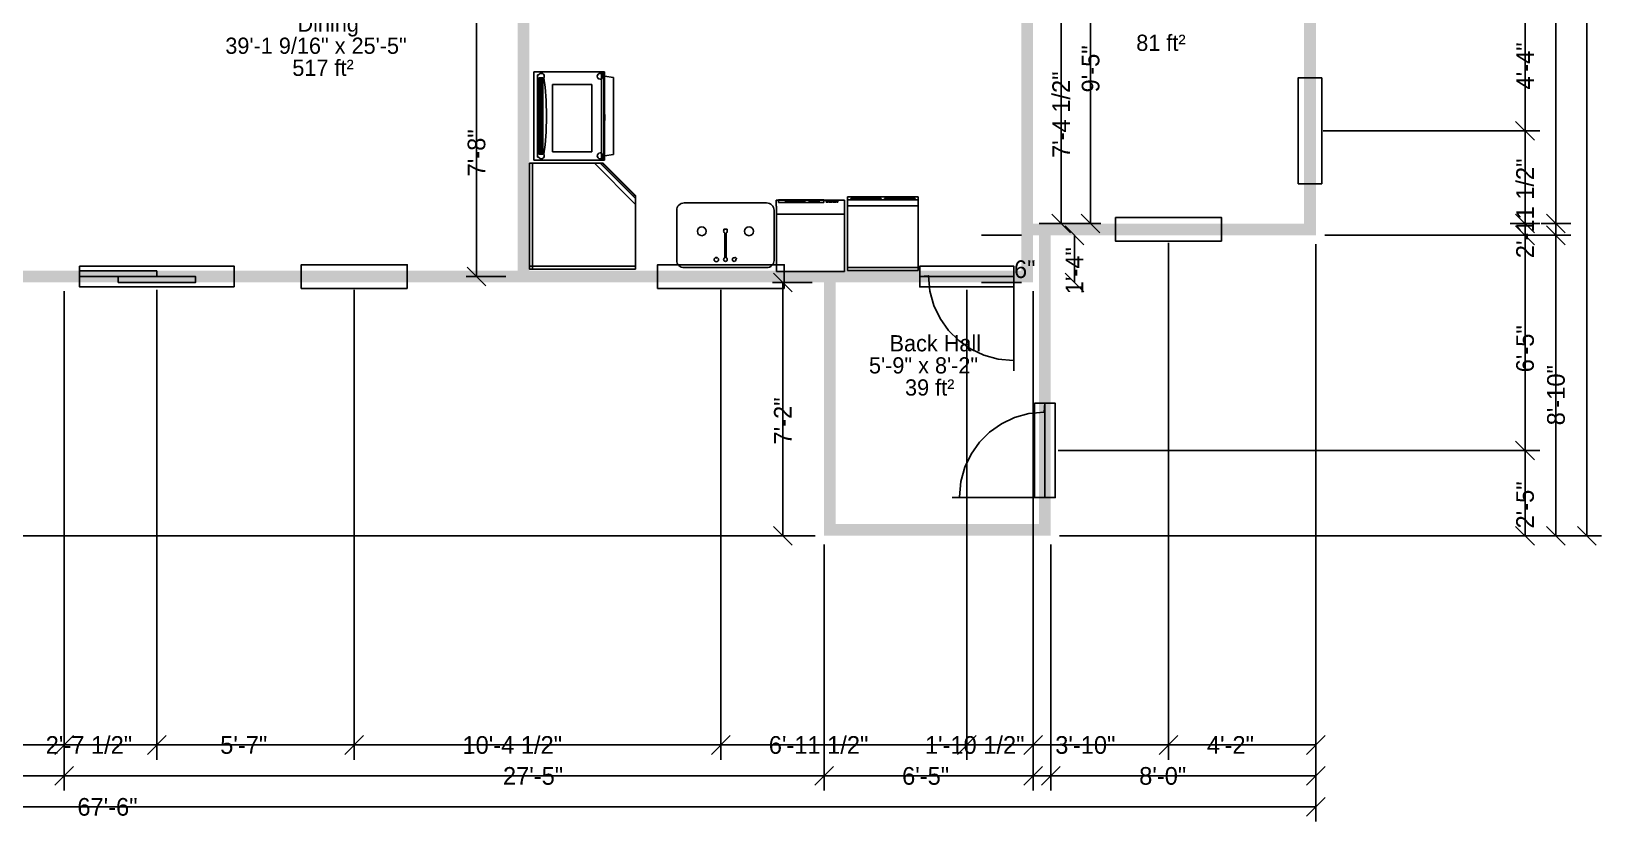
# Model space of a CAD drawing. Header units: inches. Extents: x -657 to 347, y -283 to 352.
# Drawn here: x -186 to 347, y -283 to -15 of the extents above; entities that cross this region are included whole.
import ezdxf

# ---------------------------------------------------------------- set-up
doc = ezdxf.new("R2010")
doc.units = ezdxf.units.IN
doc.header["$LTSCALE"] = 12
doc.header["$MEASUREMENT"] = 0
doc.layers.add('Punch Layer 1', color=7, linetype='Continuous')

msp = doc.modelspace()

# ---------------------------------------------------------------- linework, layer by layer
at = {"layer": 'Punch Layer 1', "color": 7, "linetype": 'Continuous', "const_width": 4}
for points in [[(-175, -98), (152, -98), (152, -82), (248, -82), (248, 130), (168, 130), (168, 253), (-108, 253), (-108, 70), (-164.7, 70), (-272.99, 70), (-272.99, 107.99), (-558, 107.99), (-558, -179), (-272.99, -179), (-272.99, -98), (-175, -98)], [(112, 130), (152, 130), (152, 36), (152, 33), (152, -82), (158, -82), (158, -183.98), (85.01, -183.98), (85.01, -100)], [(-19, -98), (-19, -6)]]:
    msp.add_lwpolyline(points, dxfattribs=at)
at = {"layer": 'Punch Layer 1', "color": 7, "linetype": 'Continuous'}
for points in [[(342, 255), (342, -185.98)], [(331.5, -84), (331.5, 132)], [(331.5, -84), (331.5, 132)], [(173.5, 33), (173.5, -80)], [(163.5, 8.5), (163.5, -80)], [(321, -48.5), (321, 3.5)], [(321, -48.5), (321, 3.5)], [(-35, -98), (-35, -6)], [(-15.52, -58.51), (-15.52, -28.53)], [(-15.52, -28.53), (8.47, -28.53)], [(-15.48, -58.51), (-15.48, -28.53)], [(-15.48, -28.53), (7.5, -28.53)], [(-14.23, -57.51), (-14.23, -29.53)], [(-14.23, -29.53), (-13.84, -29.53)], [(-13.87, -56.51), (-13.87, -30.53)], [(-13.87, -30.53), (-13.75, -30.53)], [(-13.84, -29.53), (-13.7, -29.33)], [(-13.75, -30.53), (-13.75, -56.51)], [(-13.7, -29.33), (-13.38, -29.11)], [(-13.65, -56.51), (-13.65, -30.53)], [(-13.65, -30.53), (-13.53, -30.53)], [(-13.53, -30.53), (-13.53, -56.51)], [(-13.43, -56.51), (-13.43, -30.53)], [(-13.43, -30.53), (-13.3, -30.53)], [(-13.38, -29.11), (-12.98, -29.03)], [(-13.3, -30.53), (-13.3, -56.51)], [(-13.22, -56.51), (-13.22, -30.53)], [(-13.22, -30.53), (-13.08, -30.53)], [(-13.08, -30.53), (-13.08, -56.51)], [(-12.98, -29.03), (-12.6, -29.11)], [(-12.98, -56.51), (-12.98, -30.53)], [(-12.98, -30.53), (-12.85, -30.53)], [(-12.85, -30.53), (-12.85, -56.51)], [(-12.75, -56.51), (-12.75, -30.53)], [(-12.75, -30.53), (-12.63, -30.53)], [(-12.63, -30.53), (-12.63, -56.51)], [(-12.6, -29.11), (-12.28, -29.33)], [(-12.53, -56.51), (-12.53, -30.53)], [(-12.53, -30.53), (-12.42, -30.53)], [(-12.42, -30.53), (-12.42, -56.51)], [(-12.28, -29.33), (-12.07, -29.64)], [(-12.07, -30.41), (-12.11, -30.47)], [(-12.11, -30.47), (-12.08, -30.66)], [(-12.08, -30.66), (-11.73, -33.73)], [(-12.07, -29.64), (-11.98, -30.03)], [(-11.98, -30.03), (-12.07, -30.41)], [(6, -30.03), (6.07, -29.64)], [(6.07, -30.41), (6, -30.03)], [(6.07, -29.64), (6.28, -29.33)], [(6.28, -30.73), (6.07, -30.41)], [(6.28, -29.33), (6.6, -29.11)], [(6.6, -30.94), (6.28, -30.73)], [(6.6, -29.11), (7, -29.03)], [(7, -31.03), (6.6, -30.94)], [(7, -29.03), (7.38, -29.11)], [(7.38, -30.94), (7, -31.03)], [(7.38, -29.11), (7.7, -29.33)], [(7.7, -30.73), (7.38, -30.94)], [(7.5, -28.53), (7.5, -29.03)], [(7.5, -29.03), (8.5, -29.03)], [(7.5, -57.93), (7.5, -29.11)], [(7.5, -29.11), (8.3, -29.11)], [(7.7, -29.33), (7.92, -29.64)], [(7.92, -30.41), (7.7, -30.73)], [(7.92, -29.64), (8, -30.03)], [(8, -30.03), (7.92, -30.41)], [(8.3, -29.11), (8.3, -57.93)], [(8.47, -28.53), (8.47, -58.51)], [(8.5, -29.03), (8.52, -29.08)], [(8.52, -29.08), (8.52, -30.03)], [(8.52, -30.03), (11.53, -30.49)], [(11.53, -30.49), (11.53, -56.54)], [(-11.73, -33.73), (-11.38, -38.19)], [(-9.15, -55.69), (-9.15, -32.84)], [(-9.15, -32.84), (4.17, -32.84)], [(4.17, -32.84), (4.17, -55.69)], [(8.35, -34.19), (8.35, -34.08)], [(8.35, -34.08), (8.35, -52.84)], [(8.35, -52.84), (8.35, -34.08)], [(8.35, -34.08), (8.35, -52.96)], [(8.35, -52.96), (8.35, -34.08)], [(8.35, -34.08), (8.35, -34.19)], [(8.35, -34.53), (8.35, -34.19)], [(8.35, -34.19), (8.35, -52.84)], [(8.35, -52.84), (8.35, -34.19)], [(8.35, -34.19), (8.35, -52.96)], [(8.35, -52.96), (8.35, -34.19)], [(8.35, -34.19), (8.35, -52.84)], [(8.35, -52.84), (8.35, -34.19)], [(8.35, -34.19), (8.35, -52.51)], [(8.35, -52.51), (8.35, -34.19)], [(8.35, -34.19), (8.35, -34.53)], [(8.35, -37.51), (8.35, -34.53)], [(8.35, -34.53), (8.35, -49.53)], [(8.35, -49.53), (8.35, -34.53)], [(8.35, -34.53), (8.35, -52.51)], [(8.35, -52.51), (8.35, -34.53)], [(8.35, -34.53), (8.35, -52.84)], [(8.35, -52.84), (8.35, -34.53)], [(8.35, -34.53), (8.35, -52.51)], [(8.35, -52.51), (8.35, -34.53)], [(8.35, -34.53), (8.35, -37.51)], [(-11.38, -38.19), (-11.23, -43.53)], [(8.35, -37.51), (8.35, -49.53)], [(8.35, -43.53), (8.35, -37.51)], [(8.35, -49.53), (8.35, -37.51)], [(8.35, -37.51), (8.35, -52.51)], [(8.35, -52.51), (8.35, -37.51)], [(8.35, -37.51), (8.35, -49.53)], [(8.35, -49.53), (8.35, -37.51)], [(8.35, -37.51), (8.35, -43.53)], [(-11.23, -43.53), (-11.38, -48.84)], [(8.35, -49.53), (8.35, -43.53)], [(8.35, -43.53), (8.35, -49.53)], [(8.55, -43.01), (8.55, -43.49)], [(8.55, -43.29), (8.55, -43.01)], [(8.55, -43.49), (8.55, -43.29)], [(8.55, -43.66), (8.55, -43.39)], [(8.55, -43.39), (8.55, -43.79)], [(8.55, -43.79), (8.55, -43.39)], [(8.55, -43.39), (8.55, -43.73)], [(8.55, -43.73), (8.55, -43.39)], [(8.55, -43.39), (8.55, -43.68)], [(8.55, -43.68), (8.55, -43.39)], [(8.55, -43.39), (8.55, -43.61)], [(8.55, -43.61), (8.55, -43.39)], [(8.55, -43.39), (8.55, -43.99)], [(8.55, -43.99), (8.55, -43.39)], [(8.55, -43.39), (8.55, -43.94)], [(8.55, -43.61), (8.55, -43.68)], [(8.55, -43.99), (8.55, -43.61)], [(8.55, -43.66), (8.55, -43.79)], [(8.55, -44.23), (8.55, -43.66)], [(8.55, -43.79), (8.55, -43.66)], [(8.55, -43.68), (8.55, -43.73)], [(8.55, -43.73), (8.55, -43.68)], [(8.55, -43.68), (8.55, -43.93)], [(8.55, -43.93), (8.55, -43.68)], [(8.55, -43.68), (8.55, -43.86)], [(8.55, -43.73), (8.55, -43.79)], [(8.55, -43.93), (8.55, -43.73)], [(8.55, -43.79), (8.55, -44.23)], [(8.55, -44.23), (8.55, -43.79)], [(8.55, -43.79), (8.55, -44.18)], [(8.55, -43.86), (8.55, -43.93)], [(8.55, -43.94), (8.55, -43.99)], [(8.55, -44.18), (8.55, -44.23)], [(8.55, -44.19), (8.55, -44.44)], [(8.55, -44.24), (8.55, -44.19)], [(8.55, -44.44), (8.55, -44.24)], [(8.55, -44.31), (8.55, -44.56)], [(8.55, -44.36), (8.55, -44.31)], [(8.55, -44.56), (8.55, -44.36)], [(8.55, -44.76), (8.55, -44.51)], [(8.55, -44.51), (8.55, -44.79)], [(8.55, -44.51), (8.55, -44.76)], [(8.55, -44.89), (8.55, -44.51)], [(8.55, -44.89), (8.55, -44.76)], [(8.55, -44.76), (8.55, -44.94)], [(8.55, -44.76), (8.55, -44.79)], [(8.55, -44.99), (8.55, -44.76)], [(8.55, -44.79), (8.55, -44.76)], [(8.55, -44.76), (8.55, -44.89)], [(8.55, -44.79), (8.55, -44.99)], [(8.55, -44.94), (8.55, -44.89)], [(324.18, -51.68), (317.82, -45.32)], [(317.82, -45.32), (324.18, -51.68)], [(324.18, -51.68), (317.82, -45.32)], [(317.82, -45.32), (324.18, -51.68)], [(-11.73, -53.31), (-12.08, -56.38)], [(-11.38, -48.84), (-11.73, -53.31)], [(8.35, -52.51), (8.35, -49.53)], [(8.35, -49.53), (8.35, -52.51)], [(8.35, -52.84), (8.35, -52.51)], [(8.35, -52.51), (8.35, -52.84)], [(8.35, -52.96), (8.35, -52.84)], [(8.35, -52.84), (8.35, -52.96)], [(252.5, -48.5), (321, -48.5)], [(252.5, -48.5), (321, -48.5)], [(326, -48.5), (316, -48.5)], [(326, -48.5), (316, -48.5)], [(326, -48.5), (316, -48.5)], [(326, -48.5), (316, -48.5)], [(321, -84), (321, -48.5)], [(321, -84), (321, -48.5)], [(8.47, -58.51), (-15.52, -58.51)], [(7.5, -58.51), (-15.48, -58.51)], [(-13.84, -57.51), (-14.23, -57.51)], [(-13.75, -56.51), (-13.87, -56.51)], [(-13.7, -57.71), (-13.84, -57.51)], [(-13.38, -57.93), (-13.7, -57.71)], [(-13.53, -56.51), (-13.65, -56.51)], [(-13.3, -56.51), (-13.43, -56.51)], [(-12.98, -58.01), (-13.38, -57.93)], [(-13.08, -56.51), (-13.22, -56.51)], [(-12.85, -56.51), (-12.98, -56.51)], [(-12.6, -57.93), (-12.98, -58.01)], [(-12.63, -56.51), (-12.75, -56.51)], [(-12.28, -57.71), (-12.6, -57.93)], [(-12.42, -56.51), (-12.53, -56.51)], [(-12.07, -57.39), (-12.28, -57.71)], [(-12.08, -56.38), (-12.11, -56.56)], [(-12.11, -56.56), (-12.07, -56.63)], [(-12.07, -56.63), (-11.98, -57.01)], [(-11.98, -57.01), (-12.07, -57.39)], [(4.17, -55.69), (-9.15, -55.69)], [(6, -57.01), (6.07, -56.63)], [(6.07, -57.39), (6, -57.01)], [(6.07, -56.63), (6.28, -56.31)], [(6.28, -57.71), (6.07, -57.39)], [(6.28, -56.31), (6.6, -56.09)], [(6.6, -57.93), (6.28, -57.71)], [(6.6, -56.09), (7, -56.01)], [(7, -58.01), (6.6, -57.93)], [(7, -56.01), (7.38, -56.09)], [(7.38, -57.93), (7, -58.01)], [(7.38, -56.09), (7.7, -56.31)], [(7.7, -57.71), (7.38, -57.93)], [(8.3, -57.93), (7.5, -57.93)], [(8.5, -58.01), (7.5, -58.01)], [(7.5, -58.01), (7.5, -58.51)], [(7.7, -56.31), (7.92, -56.63)], [(7.92, -57.39), (7.7, -57.71)], [(7.92, -56.63), (8, -57.01)], [(8, -57.01), (7.92, -57.39)], [(8.52, -57.96), (8.5, -58.01)], [(11.53, -56.54), (8.52, -57.01)], [(8.52, -57.01), (8.52, -57.96)], [(-16.95, -95.5), (-16.95, -59.5)], [(-16.95, -59.5), (-15.95, -59.5)], [(-16.95, -95.5), (-16.95, -59.5)], [(-16.95, -59.5), (5.05, -59.5)], [(-16.95, -95.5), (-16.95, -59.5)], [(-16.95, -59.5), (8.05, -59.5)], [(-16.95, -95.5), (-16.95, -59.5)], [(-16.95, -59.5), (7.05, -59.5)], [(-15.95, -59.5), (-15.95, -95.5)], [(5.05, -59.5), (19.05, -73.5)], [(7.05, -59.5), (19.05, -71.5)], [(7.79, -60.24), (8.15, -59.89)], [(18.31, -70.76), (7.79, -60.24)], [(8.05, -59.5), (19.05, -70.5)], [(8.15, -59.89), (18.66, -70.4)], [(18.66, -70.4), (18.31, -70.76)], [(19.05, -70.5), (19.05, -95.5)], [(19.05, -71.5), (19.05, -95.5)], [(19.05, -73.5), (19.05, -95.5)], [(33.06, -75.02), (33.19, -74.55)], [(33.19, -74.55), (33.42, -74.12)], [(33.42, -74.12), (33.74, -73.73)], [(33.74, -73.73), (34.11, -73.43)], [(34.11, -73.43), (34.54, -73.2)], [(34.54, -73.2), (35.01, -73.05)], [(35.01, -73.05), (35.51, -73)], [(35.51, -73), (63.52, -73)], [(63.52, -73), (64.01, -73.05)], [(64.01, -73.05), (64.47, -73.2)], [(64.47, -73.2), (64.91, -73.43)], [(64.91, -73.43), (65.29, -73.73)], [(65.29, -73.73), (65.61, -74.12)], [(65.61, -74.12), (65.82, -74.55)], [(65.82, -74.55), (65.97, -75.02)], [(66.8, -74.07), (66.8, -72.02)], [(66.8, -72.02), (89.99, -72.02)], [(66.94, -74.07), (66.8, -74.07)], [(66.82, -96.25), (66.82, -74.08)], [(66.82, -74.08), (66.94, -74.08)], [(66.94, -74.08), (66.94, -74.07)], [(67.51, -72.82), (67.51, -72)], [(67.51, -72), (82.97, -72)], [(82.97, -72.82), (67.51, -72.82)], [(69.92, -72.14), (69.96, -72.13)], [(69.92, -72.7), (69.92, -72.14)], [(69.96, -72.71), (69.92, -72.7)], [(69.96, -72.13), (70.02, -72.11)], [(70.02, -72.73), (69.96, -72.71)], [(70.02, -72.11), (70.12, -72.11)], [(70.12, -72.74), (70.02, -72.73)], [(70.12, -72.11), (70.23, -72.1)], [(70.36, -72.74), (70.12, -72.74)], [(70.16, -72.79), (70.16, -72.23)], [(70.16, -72.23), (70.29, -72.23)], [(70.26, -72.79), (70.16, -72.79)], [(70.23, -72.1), (70.36, -72.11)], [(70.29, -72.79), (70.26, -72.79)], [(70.29, -72.23), (70.29, -72.79)], [(70.36, -72.11), (70.45, -72.11)], [(70.45, -72.73), (70.36, -72.74)], [(70.45, -72.11), (70.52, -72.13)], [(70.52, -72.71), (70.45, -72.73)], [(70.52, -72.13), (70.53, -72.14)], [(70.53, -72.7), (70.52, -72.71)], [(70.53, -72.14), (70.53, -72.7)], [(70.78, -72.07), (70.81, -72.03)], [(70.78, -72.6), (70.78, -72.07)], [(70.81, -72.63), (70.78, -72.6)], [(70.81, -72.03), (70.89, -72.02)], [(70.89, -72.65), (70.81, -72.63)], [(70.89, -72.02), (71, -72.02)], [(71, -72.67), (70.89, -72.65)], [(71, -72.02), (71.15, -72)], [(71.28, -72.67), (71, -72.67)], [(71.08, -72.7), (71.08, -72.14)], [(71.08, -72.14), (71.2, -72.14)], [(71.1, -72.71), (71.08, -72.7)], [(71.11, -72.71), (71.1, -72.71)], [(71.11, -72.79), (71.11, -72.71)], [(71.21, -72.79), (71.11, -72.79)], [(71.15, -72), (71.28, -72.02)], [(71.2, -72.14), (71.21, -72.16)], [(71.21, -72.16), (71.21, -72.23)], [(71.21, -72.23), (71.24, -72.23)], [(71.24, -72.79), (71.21, -72.79)], [(71.24, -72.23), (71.24, -72.79)], [(71.28, -72.02), (71.4, -72.02)], [(71.4, -72.65), (71.28, -72.67)], [(71.4, -72.02), (71.47, -72.03)], [(71.47, -72.63), (71.4, -72.65)], [(71.47, -72.03), (71.5, -72.07)], [(71.5, -72.6), (71.47, -72.63)], [(71.5, -72.07), (71.5, -72.6)], [(71.84, -72.79), (71.84, -72.23)], [(71.84, -72.23), (71.97, -72.23)], [(71.94, -72.79), (71.84, -72.79)], [(71.97, -72.79), (71.94, -72.79)], [(71.97, -72.23), (71.97, -72.79)], [(72.56, -72.79), (72.56, -72.23)], [(72.56, -72.23), (72.69, -72.23)], [(72.66, -72.79), (72.56, -72.79)], [(72.64, -72.03), (72.66, -72.02)], [(72.64, -72.59), (72.64, -72.03)], [(72.66, -72.6), (72.64, -72.59)], [(72.66, -72.02), (72.71, -72)], [(72.71, -72.6), (72.66, -72.6)], [(72.69, -72.79), (72.66, -72.79)], [(72.69, -72.23), (72.69, -72.79)], [(72.71, -72), (73.06, -72)], [(72.79, -72.62), (72.71, -72.6)], [(72.98, -72.62), (72.79, -72.62)], [(72.82, -72.67), (72.82, -72.11)], [(72.82, -72.11), (72.95, -72.11)], [(72.84, -72.67), (72.82, -72.67)], [(72.85, -72.68), (72.84, -72.67)], [(72.92, -72.68), (72.85, -72.68)], [(72.93, -72.67), (72.92, -72.68)], [(72.95, -72.67), (72.93, -72.67)], [(72.95, -72.11), (72.95, -72.67)], [(73.06, -72.6), (72.98, -72.62)], [(73.06, -72), (73.11, -72.02)], [(73.11, -72.6), (73.06, -72.6)], [(73.11, -72.02), (73.13, -72.03)], [(73.13, -72.59), (73.11, -72.6)], [(73.13, -72.03), (73.13, -72.59)], [(73.29, -72.79), (73.29, -72.23)], [(73.29, -72.23), (73.42, -72.23)], [(73.39, -72.79), (73.29, -72.79)], [(73.42, -72.79), (73.39, -72.79)], [(73.42, -72.23), (73.42, -72.79)], [(73.85, -72.03), (73.87, -72.02)], [(73.85, -72.59), (73.85, -72.03)], [(73.87, -72.6), (73.85, -72.59)], [(73.87, -72.02), (73.92, -72)], [(73.92, -72.6), (73.87, -72.6)], [(73.92, -72), (74.27, -72)], [(74, -72.62), (73.92, -72.6)], [(74.19, -72.62), (74, -72.62)], [(74.03, -72.67), (74.03, -72.11)], [(74.03, -72.11), (74.16, -72.11)], [(74.05, -72.67), (74.03, -72.67)], [(74.06, -72.68), (74.05, -72.67)], [(74.11, -72.68), (74.06, -72.68)], [(74.14, -72.67), (74.11, -72.68)], [(74.16, -72.67), (74.14, -72.67)], [(74.16, -72.11), (74.16, -72.67)], [(74.27, -72.6), (74.19, -72.62)], [(74.27, -72), (74.32, -72.02)], [(74.32, -72.6), (74.27, -72.6)], [(74.32, -72.02), (74.34, -72.03)], [(74.34, -72.59), (74.32, -72.6)], [(74.34, -72.03), (74.34, -72.59)], [(74.58, -72.03), (74.59, -72.02)], [(74.58, -72.59), (74.58, -72.03)], [(74.59, -72.6), (74.58, -72.59)], [(74.59, -72.02), (74.64, -72)], [(74.64, -72.6), (74.59, -72.6)], [(74.64, -72), (75, -72)], [(74.72, -72.62), (74.64, -72.6)], [(74.91, -72.62), (74.72, -72.62)], [(74.75, -72.67), (74.75, -72.11)], [(74.75, -72.11), (74.88, -72.11)], [(74.77, -72.67), (74.75, -72.67)], [(74.79, -72.68), (74.77, -72.67)], [(74.83, -72.68), (74.79, -72.68)], [(74.87, -72.67), (74.83, -72.68)], [(74.88, -72.67), (74.87, -72.67)], [(74.88, -72.11), (74.88, -72.67)], [(75, -72.6), (74.91, -72.62)], [(75, -72), (75.04, -72.02)], [(75.04, -72.6), (75, -72.6)], [(75.04, -72.02), (75.06, -72.03)], [(75.06, -72.59), (75.04, -72.6)], [(75.06, -72.03), (75.06, -72.59)], [(75.3, -72.03), (75.32, -72.02)], [(75.3, -72.59), (75.3, -72.03)], [(75.32, -72.6), (75.3, -72.59)], [(75.32, -72.02), (75.37, -72)], [(75.37, -72.6), (75.32, -72.6)], [(75.37, -72), (75.72, -72)], [(75.45, -72.62), (75.37, -72.6)], [(75.64, -72.62), (75.45, -72.62)], [(75.48, -72.67), (75.48, -72.11)], [(75.48, -72.11), (75.61, -72.11)], [(75.49, -72.67), (75.48, -72.67)], [(75.51, -72.68), (75.49, -72.67)], [(75.56, -72.68), (75.51, -72.68)], [(75.59, -72.67), (75.56, -72.68)], [(75.61, -72.67), (75.59, -72.67)], [(75.61, -72.11), (75.61, -72.67)], [(75.72, -72.6), (75.64, -72.62)], [(75.72, -72), (75.77, -72.02)], [(75.77, -72.6), (75.72, -72.6)], [(75.77, -72.02), (75.78, -72.03)], [(75.78, -72.59), (75.77, -72.6)], [(75.78, -72.03), (75.78, -72.59)], [(76.03, -72.03), (76.04, -72.02)], [(76.03, -72.59), (76.03, -72.03)], [(76.04, -72.6), (76.03, -72.59)], [(76.04, -72.02), (76.09, -72)], [(76.09, -72.6), (76.04, -72.6)], [(76.09, -72), (76.44, -72)], [(76.17, -72.62), (76.09, -72.6)], [(76.36, -72.62), (76.17, -72.62)], [(76.2, -72.67), (76.2, -72.11)], [(76.2, -72.11), (76.33, -72.11)], [(76.22, -72.67), (76.2, -72.67)], [(76.24, -72.68), (76.22, -72.67)], [(76.28, -72.68), (76.24, -72.68)], [(76.32, -72.67), (76.28, -72.68)], [(76.33, -72.67), (76.32, -72.67)], [(76.33, -72.11), (76.33, -72.67)], [(76.44, -72.6), (76.36, -72.62)], [(76.44, -72), (76.49, -72.02)], [(76.49, -72.6), (76.44, -72.6)], [(76.49, -72.02), (76.51, -72.03)], [(76.51, -72.59), (76.49, -72.6)], [(76.51, -72.03), (76.51, -72.59)], [(77.96, -72.03), (77.97, -72.02)], [(77.96, -72.59), (77.96, -72.03)], [(77.97, -72.6), (77.96, -72.59)], [(77.97, -72.02), (78.02, -72)], [(78.02, -72.6), (77.97, -72.6)], [(78.02, -72), (78.38, -72)], [(78.1, -72.62), (78.02, -72.6)], [(78.3, -72.62), (78.1, -72.62)], [(78.14, -72.67), (78.14, -72.11)], [(78.14, -72.11), (78.26, -72.11)], [(78.15, -72.67), (78.14, -72.67)], [(78.17, -72.68), (78.15, -72.67)], [(78.22, -72.68), (78.17, -72.68)], [(78.25, -72.67), (78.22, -72.68)], [(78.26, -72.67), (78.25, -72.67)], [(78.26, -72.11), (78.26, -72.67)], [(78.38, -72.6), (78.3, -72.62)], [(78.38, -72), (78.43, -72.02)], [(78.43, -72.6), (78.38, -72.6)], [(78.43, -72.02), (78.44, -72.03)], [(78.44, -72.59), (78.43, -72.6)], [(78.44, -72.03), (78.44, -72.59)], [(78.68, -72.03), (78.7, -72.02)], [(78.68, -72.59), (78.68, -72.03)], [(78.7, -72.6), (78.68, -72.59)], [(78.7, -72.02), (78.75, -72)], [(78.75, -72.6), (78.7, -72.6)], [(78.75, -72), (79.09, -72)], [(78.83, -72.62), (78.75, -72.6)], [(79.02, -72.62), (78.83, -72.62)], [(78.86, -72.67), (78.86, -72.11)], [(78.86, -72.11), (78.99, -72.11)], [(78.88, -72.67), (78.86, -72.67)], [(78.89, -72.68), (78.88, -72.67)], [(78.94, -72.68), (78.89, -72.68)], [(78.97, -72.67), (78.94, -72.68)], [(78.99, -72.67), (78.97, -72.67)], [(78.99, -72.11), (78.99, -72.67)], [(79.09, -72.6), (79.02, -72.62)], [(79.09, -72), (79.15, -72.02)], [(79.15, -72.6), (79.09, -72.6)], [(79.15, -72.02), (79.17, -72.03)], [(79.17, -72.59), (79.15, -72.6)], [(79.17, -72.03), (79.17, -72.59)], [(79.41, -72.03), (79.42, -72.02)], [(79.41, -72.59), (79.41, -72.03)], [(79.42, -72.6), (79.41, -72.59)], [(79.42, -72.02), (79.47, -72)], [(79.47, -72.6), (79.42, -72.6)], [(79.47, -72), (79.81, -72)], [(79.55, -72.62), (79.47, -72.6)], [(79.75, -72.62), (79.55, -72.62)], [(79.58, -72.67), (79.58, -72.11)], [(79.58, -72.11), (79.71, -72.11)], [(79.6, -72.67), (79.58, -72.67)], [(79.62, -72.68), (79.6, -72.67)], [(79.66, -72.68), (79.62, -72.68)], [(79.7, -72.67), (79.66, -72.68)], [(79.71, -72.67), (79.7, -72.67)], [(79.71, -72.11), (79.71, -72.67)], [(79.81, -72.6), (79.75, -72.62)], [(79.81, -72), (79.87, -72.02)], [(79.87, -72.6), (79.81, -72.6)], [(79.87, -72.02), (79.89, -72.03)], [(79.89, -72.59), (79.87, -72.6)], [(79.89, -72.03), (79.89, -72.59)], [(80.13, -72.03), (80.15, -72.02)], [(80.13, -72.59), (80.13, -72.03)], [(80.15, -72.6), (80.13, -72.59)], [(80.15, -72.02), (80.2, -72)], [(80.2, -72.6), (80.15, -72.6)], [(80.2, -72), (80.53, -72)], [(80.28, -72.62), (80.2, -72.6)], [(80.47, -72.62), (80.28, -72.62)], [(80.31, -72.67), (80.31, -72.11)], [(80.31, -72.11), (80.44, -72.11)], [(80.33, -72.67), (80.31, -72.67)], [(80.34, -72.68), (80.33, -72.67)], [(80.39, -72.68), (80.34, -72.68)], [(80.42, -72.67), (80.39, -72.68)], [(80.44, -72.67), (80.42, -72.67)], [(80.44, -72.11), (80.44, -72.67)], [(80.53, -72.6), (80.47, -72.62)], [(80.53, -72), (80.6, -72.02)], [(80.6, -72.6), (80.53, -72.6)], [(80.6, -72.02), (80.61, -72.03)], [(80.61, -72.59), (80.6, -72.6)], [(80.61, -72.03), (80.61, -72.59)], [(80.86, -72.03), (80.87, -72.02)], [(80.86, -72.59), (80.86, -72.03)], [(80.87, -72.6), (80.86, -72.59)], [(80.87, -72.02), (80.92, -72)], [(80.92, -72.6), (80.87, -72.6)], [(80.92, -72), (81.26, -72)], [(81, -72.62), (80.92, -72.6)], [(81.19, -72.62), (81, -72.62)], [(81.03, -72.67), (81.03, -72.11)], [(81.03, -72.11), (81.16, -72.11)], [(81.05, -72.67), (81.03, -72.67)], [(81.07, -72.68), (81.05, -72.67)], [(81.11, -72.68), (81.07, -72.68)], [(81.15, -72.67), (81.11, -72.68)], [(81.16, -72.67), (81.15, -72.67)], [(81.16, -72.11), (81.16, -72.67)], [(81.26, -72.6), (81.19, -72.62)], [(81.26, -72), (81.32, -72.02)], [(81.32, -72.6), (81.26, -72.6)], [(81.32, -72.02), (81.34, -72.03)], [(81.34, -72.59), (81.32, -72.6)], [(81.34, -72.03), (81.34, -72.59)], [(82.97, -72), (82.97, -72.82)], [(83.74, -72.74), (83.74, -72.22)], [(83.74, -72.22), (83.98, -72.22)], [(83.98, -72.74), (83.74, -72.74)], [(83.98, -72.22), (83.98, -72.74)], [(84.11, -72.74), (84.11, -72.22)], [(84.11, -72.22), (84.35, -72.22)], [(84.35, -72.74), (84.11, -72.74)], [(84.35, -72.22), (84.35, -72.74)], [(84.48, -72.74), (84.48, -72.22)], [(84.48, -72.22), (84.72, -72.22)], [(84.72, -72.74), (84.48, -72.74)], [(84.72, -72.22), (84.72, -72.74)], [(84.85, -72.74), (84.85, -72.22)], [(84.85, -72.22), (85.09, -72.22)], [(85.09, -72.74), (84.85, -72.74)], [(85.09, -72.22), (85.09, -72.74)], [(85.2, -72.74), (85.2, -72.22)], [(85.2, -72.22), (85.45, -72.22)], [(85.45, -72.73), (85.2, -72.74)], [(85.45, -72.22), (85.45, -72.73)], [(85.57, -72.73), (85.57, -72.22)], [(85.57, -72.22), (85.82, -72.22)], [(85.82, -72.73), (85.57, -72.73)], [(85.82, -72.22), (85.82, -72.73)], [(85.94, -72.73), (85.94, -72.22)], [(85.94, -72.22), (86.19, -72.22)], [(86.19, -72.73), (85.94, -72.73)], [(86.19, -72.22), (86.19, -72.73)], [(86.32, -72.73), (86.32, -72.22)], [(86.32, -72.22), (86.56, -72.22)], [(86.56, -72.73), (86.32, -72.73)], [(86.56, -72.22), (86.56, -72.73)], [(86.67, -72.73), (86.67, -72.22)], [(86.67, -72.22), (86.91, -72.22)], [(86.91, -72.73), (86.67, -72.73)], [(86.91, -72.22), (86.91, -72.73)], [(87.04, -72.73), (87.04, -72.22)], [(87.04, -72.22), (87.28, -72.22)], [(87.28, -72.73), (87.04, -72.73)], [(87.28, -72.22), (87.28, -72.73)], [(87.41, -72.73), (87.41, -72.22)], [(87.41, -72.22), (87.65, -72.22)], [(87.65, -72.73), (87.41, -72.73)], [(87.65, -72.22), (87.65, -72.73)], [(89.99, -74.07), (89.89, -74.07)], [(89.89, -74.07), (89.89, -74.08)], [(89.89, -74.08), (90, -74.08)], [(89.99, -72.02), (89.99, -74.07)], [(90, -74.08), (90, -96.25)], [(91, -95.95), (91, -70.95)], [(91, -70.95), (115, -70.95)], [(91, -95.95), (91, -71.95)], [(91, -71.95), (115, -71.95)], [(91, -95.95), (91, -73.95)], [(91, -73.95), (115, -73.95)], [(92.05, -71.95), (92.05, -71.45)], [(92.05, -71.45), (102.45, -71.45)], [(92.05, -71.95), (92.05, -71.45)], [(92.05, -71.45), (102.45, -71.45)], [(102.45, -71.95), (92.05, -71.95)], [(102.45, -71.95), (92.05, -71.95)], [(102.45, -71.45), (102.45, -71.95)], [(102.45, -71.45), (102.45, -71.95)], [(103.55, -71.95), (103.55, -71.45)], [(103.55, -71.45), (113.95, -71.45)], [(103.55, -71.95), (103.55, -71.45)], [(103.55, -71.45), (113.95, -71.45)], [(113.95, -71.95), (103.55, -71.95)], [(113.95, -71.95), (103.55, -71.95)], [(113.95, -71.45), (113.95, -71.95)], [(113.95, -71.45), (113.95, -71.95)], [(115, -70.95), (115, -95.95)], [(115, -71.95), (115, -95.95)], [(115, -73.95), (115, -95.95)], [(33.01, -75.5), (33.06, -75.02)], [(33.01, -92.5), (33.01, -75.5)], [(65.97, -75.02), (66.02, -75.5)], [(66.02, -75.5), (66.02, -92.5)], [(66.82, -96.25), (66.82, -76.85)], [(66.82, -76.85), (90, -76.85)], [(90, -76.85), (90, -96.25)], [(160.32, -76.82), (166.68, -83.18)], [(170.32, -76.82), (176.68, -83.18)], [(324.18, -83.18), (317.82, -76.82)], [(334.68, -83.18), (328.32, -76.82)], [(39.99, -82.63), (40.11, -82.03)], [(40.11, -83.22), (39.99, -82.63)], [(40.11, -82.03), (40.42, -81.57)], [(40.42, -83.68), (40.11, -83.22)], [(40.42, -81.57), (40.91, -81.25)], [(40.91, -84), (40.42, -83.68)], [(40.91, -81.25), (41.49, -81.13)], [(41.49, -84.13), (40.91, -84)], [(41.49, -81.13), (42.07, -81.25)], [(42.07, -84), (41.49, -84.13)], [(42.07, -81.25), (42.54, -81.57)], [(42.54, -83.68), (42.07, -84)], [(42.54, -81.57), (42.87, -82.03)], [(42.87, -83.22), (42.54, -83.68)], [(42.87, -82.03), (42.99, -82.63)], [(42.99, -82.63), (42.87, -83.22)], [(48.92, -82.57), (48.97, -82.33)], [(48.97, -82.82), (48.92, -82.57)], [(48.94, -81.95), (48.94, -81.93)], [(48.94, -81.93), (50.12, -81.93)], [(48.96, -82.02), (48.94, -81.95)], [(48.99, -82.23), (48.96, -82.02)], [(48.97, -82.33), (49, -82.29)], [(49.11, -83.02), (48.97, -82.82)], [(49, -82.29), (48.99, -82.23)], [(49.13, -83.03), (49.11, -83.02)], [(49.16, -83.17), (49.13, -83.03)], [(49.29, -83.17), (49.16, -83.17)], [(49.29, -91.67), (49.29, -83.17)], [(49.91, -83.17), (49.79, -83.17)], [(49.79, -83.17), (49.79, -91.67)], [(49.93, -83.06), (49.91, -83.17)], [(49.99, -83.02), (49.93, -83.06)], [(50.12, -82.82), (49.99, -83.02)], [(50.09, -82.18), (50.07, -82.23)], [(50.07, -82.23), (50.07, -82.26)], [(50.07, -82.26), (50.12, -82.33)], [(50.11, -82.07), (50.09, -82.18)], [(50.12, -82), (50.11, -82.07)], [(50.12, -81.93), (50.12, -82)], [(50.12, -82.33), (50.17, -82.57)], [(50.17, -82.57), (50.12, -82.82)], [(56.04, -82.63), (56.16, -82.03)], [(56.16, -83.22), (56.04, -82.63)], [(56.16, -82.03), (56.49, -81.57)], [(56.49, -83.68), (56.16, -83.22)], [(56.49, -81.57), (56.96, -81.25)], [(56.96, -84), (56.49, -83.68)], [(56.96, -81.25), (57.54, -81.13)], [(57.54, -84.13), (56.96, -84)], [(57.54, -81.13), (58.12, -81.25)], [(58.12, -84), (57.54, -84.13)], [(58.12, -81.25), (58.61, -81.57)], [(58.61, -83.68), (58.12, -84)], [(58.61, -81.57), (58.92, -82.03)], [(58.92, -83.22), (58.61, -83.68)], [(58.92, -82.03), (59.04, -82.63)], [(59.04, -82.63), (58.92, -83.22)], [(150, -84), (136.5, -84)], [(156, -80), (167, -80)], [(156, -80), (177, -80)], [(171.18, -87.18), (164.82, -80.82)], [(168, -100), (168, -84)], [(253, -84), (331.5, -84)], [(253, -84), (331.5, -84)], [(316, -80), (326, -80)], [(326, -84), (316, -84)], [(326, -84), (316, -84)], [(317.82, -80.82), (324.18, -87.18)], [(317.82, -80.82), (324.18, -87.18)], [(321, -80), (321, -157)], [(326.5, -80), (336.5, -80)], [(336.5, -84), (326.5, -84)], [(336.5, -84), (326.5, -84)], [(328.32, -80.82), (334.68, -87.18)], [(328.32, -80.82), (334.68, -87.18)], [(331.5, -80), (331.5, -185.98)], [(200, -86.5), (200, -256.98)], [(250, -87), (250, -277.98)], [(-38.18, -94.82), (-31.82, -101.18)], [(-16.95, -94.5), (-16.95, -95.5)], [(19.05, -94.5), (-16.95, -94.5)], [(-15.95, -95.5), (-16.95, -95.5)], [(-16.95, -95.5), (19.05, -95.5)], [(19.05, -95.5), (-16.95, -95.5)], [(19.05, -95.5), (-16.95, -95.5)], [(19.05, -95.5), (-16.95, -95.5)], [(19.05, -95.5), (19.05, -94.5)], [(33.06, -92.98), (33.01, -92.5)], [(33.19, -93.43), (33.06, -92.98)], [(33.42, -93.87), (33.19, -93.43)], [(33.74, -94.25), (33.42, -93.87)], [(34.11, -94.55), (33.74, -94.25)], [(34.54, -94.78), (34.11, -94.55)], [(35.01, -94.93), (34.54, -94.78)], [(35.51, -94.98), (35.01, -94.93)], [(63.52, -94.98), (35.51, -94.98)], [(45.69, -92.25), (45.74, -91.97)], [(45.74, -92.55), (45.69, -92.25)], [(45.74, -91.97), (45.91, -91.72)], [(45.91, -92.78), (45.74, -92.55)], [(45.91, -91.72), (46.14, -91.57)], [(46.14, -92.93), (45.91, -92.78)], [(46.14, -91.57), (46.44, -91.5)], [(46.44, -93), (46.14, -92.93)], [(46.41, -91.73), (46.29, -91.78)], [(46.29, -91.77), (46.31, -91.75)], [(46.29, -91.78), (46.29, -91.77)], [(46.31, -91.75), (46.34, -91.73)], [(46.34, -91.73), (46.41, -91.73)], [(46.52, -91.78), (46.41, -91.73)], [(46.41, -91.73), (46.47, -91.73)], [(46.44, -91.5), (46.72, -91.57)], [(46.72, -92.93), (46.44, -93)], [(46.47, -91.73), (46.51, -91.75)], [(46.51, -91.75), (46.52, -91.77)], [(46.52, -91.77), (46.52, -91.78)], [(46.72, -91.57), (46.97, -91.72)], [(46.97, -92.78), (46.72, -92.93)], [(46.97, -91.72), (47.12, -91.97)], [(47.12, -92.55), (46.97, -92.78)], [(47.12, -91.97), (47.19, -92.25)], [(47.19, -92.25), (47.12, -92.55)], [(48.92, -92.25), (48.97, -92)], [(48.97, -92.48), (48.92, -92.25)], [(48.97, -92), (49.11, -91.8)], [(49.11, -92.68), (48.97, -92.48)], [(49.11, -91.8), (49.29, -91.67)], [(49.29, -92.82), (49.11, -92.68)], [(49.54, -92.87), (49.29, -92.82)], [(49.79, -92.82), (49.54, -92.87)], [(49.79, -91.67), (49.99, -91.8)], [(49.99, -92.68), (49.79, -92.82)], [(49.99, -91.8), (50.12, -92)], [(50.12, -92.48), (49.99, -92.68)], [(50.12, -92), (50.17, -92.25)], [(50.17, -92.25), (50.12, -92.48)], [(51.86, -92.25), (51.91, -92)], [(51.91, -92.48), (51.86, -92.25)], [(51.91, -92), (52.04, -91.8)], [(52.04, -92.68), (51.91, -92.48)], [(52.04, -91.8), (52.26, -91.67)], [(52.26, -92.82), (52.04, -92.68)], [(52.26, -91.67), (52.49, -91.62)], [(52.49, -92.87), (52.26, -92.82)], [(52.49, -91.62), (52.63, -91.65)], [(52.72, -92.82), (52.49, -92.87)], [(52.63, -91.65), (52.84, -91.43)], [(52.92, -92.68), (52.72, -92.82)], [(52.84, -91.43), (52.87, -91.43)], [(52.87, -91.43), (52.92, -91.48)], [(52.89, -91.5), (52.89, -91.48)], [(52.89, -91.48), (52.91, -91.5)], [(52.92, -91.55), (52.89, -91.5)], [(52.91, -91.5), (52.96, -91.53)], [(52.92, -91.48), (53.01, -91.55)], [(53.17, -91.8), (52.92, -91.55)], [(53.07, -92.48), (52.92, -92.68)], [(52.96, -91.53), (53.04, -91.61)], [(53.01, -91.55), (53.09, -91.63)], [(53.04, -91.61), (53.09, -91.65)], [(53.11, -92.25), (53.07, -92.48)], [(53.09, -91.63), (53.17, -91.73)], [(53.09, -91.65), (53.16, -91.72)], [(53.12, -92.07), (53.09, -92.11)], [(53.09, -92.11), (53.11, -92.25)], [(53.31, -91.88), (53.12, -92.07)], [(53.16, -91.72), (53.21, -91.78)], [(53.17, -91.73), (53.24, -91.8)], [(53.22, -91.83), (53.17, -91.8)], [(53.21, -91.78), (53.24, -91.82)], [(53.24, -91.83), (53.22, -91.83)], [(53.24, -91.8), (53.29, -91.87)], [(53.24, -91.82), (53.24, -91.83)], [(53.29, -91.87), (53.28, -91.88)], [(53.28, -91.88), (53.31, -91.88)], [(64.01, -94.93), (63.52, -94.98)], [(64.47, -94.78), (64.01, -94.93)], [(64.91, -94.55), (64.47, -94.78)], [(65.29, -94.25), (64.91, -94.55)], [(65.61, -93.87), (65.29, -94.25)], [(65.82, -93.43), (65.61, -93.87)], [(65.97, -92.98), (65.82, -93.43)], [(66.02, -92.5), (65.97, -92.98)], [(91, -95.95), (91, -94.95)], [(91, -94.95), (115, -94.95)], [(115, -95.95), (91, -95.95)], [(115, -95.95), (91, -95.95)], [(115, -95.95), (91, -95.95)], [(115, -95.95), (91, -95.95)], [(115, -94.95), (115, -95.95)], [(-25, -98), (-38.5, -98)], [(79.01, -100), (65.51, -100)], [(72.19, -103.18), (65.83, -96.82)], [(90, -96.25), (66.82, -96.25)], [(90, -96.25), (66.82, -96.25)], [(69.01, -185.98), (69.01, -100)], [(147.25, -126.5), (142.08, -126.04), (137.22, -124.7), (132.74, -122.57), (128.73, -119.74), (125.26, -116.27), (122.43, -112.26), (120.3, -107.78), (118.96, -102.92), (118.5, -97.75), (115.5, -98), (147.5, -98), (147.5, -130)], [(150, -100), (136.5, -100)], [(164.82, -96.82), (171.18, -103.18)], [(-175, -103), (-175, -267.48)], [(-143.5, -102.5), (-143.5, -256.98)], [(-143.5, -102.5), (-143.5, -256.98)], [(-76.5, -102.5), (-76.5, -256.98)], [(-76.5, -102.5), (-76.5, -256.98)], [(48, -102.5), (48, -256.98)], [(48, -102.5), (48, -256.98)], [(131.5, -102.5), (131.5, -256.98)], [(131.5, -102.5), (131.5, -256.98)], [(154, -103), (154, -267.48)], [(129, -172.75), (129.46, -167.58), (130.8, -162.72), (132.93, -158.24), (135.76, -154.23), (139.23, -150.76), (143.24, -147.93), (147.72, -145.8), (152.58, -144.46), (157.75, -144), (158, -141), (158, -173), (126.5, -173)], [(317.82, -153.82), (324.18, -160.18)], [(324.18, -160.18), (317.82, -153.82)], [(162.5, -157), (321, -157)], [(316, -157), (326, -157)], [(316, -157), (326, -157)], [(321, -157), (321, -185.98)], [(80.01, -185.98), (-652, -185.98)], [(79.01, -185.98), (65.51, -185.98)], [(65.83, -182.8), (72.19, -189.17)], [(163, -185.98), (342, -185.98)], [(316, -185.98), (326, -185.98)], [(317.82, -182.8), (324.18, -189.17)], [(326.5, -185.98), (336.5, -185.98)], [(328.32, -182.8), (334.68, -189.17)], [(337, -185.98), (347, -185.98)], [(338.82, -182.8), (345.18, -189.17)], [(83.01, -188.98), (83.01, -267.48)], [(160, -188.98), (160, -267.48)], [(-171.82, -253.8), (-178.18, -260.17)], [(-171.82, -253.8), (-178.18, -260.17)], [(-178.18, -260.17), (-171.82, -253.8)], [(-175, -261.98), (-175, -251.98)], [(-175, -261.98), (-175, -251.98)], [(-175, -261.98), (-175, -251.98)], [(-146.68, -260.17), (-140.32, -253.8)], [(-140.32, -253.8), (-146.68, -260.17)], [(-146.68, -260.17), (-140.32, -253.8)], [(-140.32, -253.8), (-146.68, -260.17)], [(-143.5, -261.98), (-143.5, -251.98)], [(-143.5, -261.98), (-143.5, -251.98)], [(-143.5, -261.98), (-143.5, -251.98)], [(-143.5, -261.98), (-143.5, -251.98)], [(-79.68, -260.17), (-73.32, -253.8)], [(-73.32, -253.8), (-79.68, -260.17)], [(-79.68, -260.17), (-73.32, -253.8)], [(-73.32, -253.8), (-79.68, -260.17)], [(-76.5, -261.98), (-76.5, -251.98)], [(-76.5, -261.98), (-76.5, -251.98)], [(-76.5, -261.98), (-76.5, -251.98)], [(-76.5, -261.98), (-76.5, -251.98)], [(44.82, -260.17), (51.18, -253.8)], [(51.18, -253.8), (44.82, -260.17)], [(44.82, -260.17), (51.18, -253.8)], [(51.18, -253.8), (44.82, -260.17)], [(48, -261.98), (48, -251.98)], [(48, -261.98), (48, -251.98)], [(48, -261.98), (48, -251.98)], [(48, -261.98), (48, -251.98)], [(128.32, -260.17), (134.68, -253.8)], [(134.68, -253.8), (128.32, -260.17)], [(128.32, -260.17), (134.68, -253.8)], [(134.68, -253.8), (128.32, -260.17)], [(131.5, -261.98), (131.5, -251.98)], [(131.5, -261.98), (131.5, -251.98)], [(131.5, -261.98), (131.5, -251.98)], [(131.5, -261.98), (131.5, -251.98)], [(157.18, -253.8), (150.82, -260.17)], [(150.82, -260.17), (157.18, -253.8)], [(150.82, -260.17), (157.18, -253.8)], [(154, -261.98), (154, -251.98)], [(154, -261.98), (154, -251.98)], [(154, -261.98), (154, -251.98)], [(196.82, -260.17), (203.18, -253.8)], [(203.18, -253.8), (196.82, -260.17)], [(200, -261.98), (200, -251.98)], [(200, -261.98), (200, -251.98)], [(246.82, -260.17), (253.18, -253.8)], [(250, -261.98), (250, -251.98)], [(-215, -256.98), (-175, -256.98)], [(-175, -256.98), (-143.5, -256.98)], [(-175, -256.98), (-143.5, -256.98)], [(-143.5, -256.98), (-76.5, -256.98)], [(-143.5, -256.98), (-76.5, -256.98)], [(-76.5, -256.98), (48, -256.98)], [(-76.5, -256.98), (48, -256.98)], [(48, -256.98), (131.5, -256.98)], [(48, -256.98), (131.5, -256.98)], [(131.5, -256.98), (154, -256.98)], [(131.5, -256.98), (154, -256.98)], [(154, -256.98), (200, -256.98)], [(200, -256.98), (250, -256.98)], [(-171.82, -264.3), (-178.18, -270.67)], [(-171.82, -264.3), (-178.18, -270.67)], [(-178.18, -270.67), (-171.82, -264.3)], [(-175, -272.48), (-175, -262.48)], [(-175, -272.48), (-175, -262.48)], [(-175, -272.48), (-175, -262.48)], [(86.19, -264.3), (79.83, -270.67)], [(83.01, -262.48), (83.01, -272.48)], [(157.18, -264.3), (150.82, -270.67)], [(150.82, -270.67), (157.18, -264.3)], [(150.82, -270.67), (157.18, -264.3)], [(154, -272.48), (154, -262.48)], [(154, -272.48), (154, -262.48)], [(154, -272.48), (154, -262.48)], [(156.82, -270.67), (163.18, -264.3)], [(160, -262.48), (160, -272.48)], [(246.82, -270.67), (253.18, -264.3)], [(250, -272.48), (250, -262.48)], [(-270.99, -267.48), (-175, -267.48)], [(-175, -267.48), (154, -267.48)], [(-175, -267.48), (154, -267.48)], [(160, -267.48), (83.01, -267.48)], [(154, -267.48), (250, -267.48)], [(246.82, -281.17), (253.18, -274.8)], [(250, -272.98), (250, -282.98)], [(250, -277.98), (-560, -277.98)]]:
    msp.add_lwpolyline(points, dxfattribs=at)
for points in [[(252, -30.5), (252, -66.5), (244, -66.5), (244, -30.5)], [(218, -86), (182, -86), (182, -78), (218, -78)], [(-117.25, -101.5), (-169.75, -101.5), (-169.75, -94.5), (-117.25, -94.5)], [(-58.5, -102), (-94.5, -102), (-94.5, -94), (-58.5, -94)], [(69.5, -102), (26.5, -102), (26.5, -94), (69.5, -94)], [(147.5, -101.5), (115.5, -101.5), (115.5, -94.5), (147.5, -94.5)], [(-143.5, -96), (-143.5, -98), (-169.75, -98), (-169.75, -96)], [(-156.62, -100), (-156.62, -98), (-130.38, -98), (-130.38, -100)], [(154.5, -173), (154.5, -141), (161.5, -141), (161.5, -173)]]:
    msp.add_lwpolyline(points, close=True, dxfattribs=at)

# ---------------------------------------------------------------- texts
at = {"layer": 'Punch Layer 1', "color": 7}
for s, height, p in [('Dining', 5.5, (-95.77, -14.9)), ('81 ft²', 5.5, (189, -21.4)), ('39\'-1 9/16" x 25\'-5"', 5.5, (-120.27, -22.4)), ('517 ft²', 5.5, (-97.52, -29.9)), ('6"', 6, (147.5, -98.5)), ('Back Hall', 5.5, (105.26, -123.39)), ('5\'-9" x 8\'-2"', 5.5, (98.26, -130.89)), ('39 ft²', 5.5, (110.51, -138.39)), ('2\'-7 1/2"', 6, (-181.25, -259.98)), ('2\'-7 1/2"', 6, (-181.25, -259.98)), ('5\'-7"', 6, (-122, -259.98)), ('5\'-7"', 6, (-122, -259.98)), ('6\'-11 1/2"', 6, (64.25, -259.98)), ('6\'-11 1/2"', 6, (64.25, -259.98)), ('1\'-10 1/2"', 6, (117.25, -259.98)), ('1\'-10 1/2"', 6, (117.25, -259.98)), ('3\'-10"', 6, (161.5, -259.98)), ('4\'-2"', 6, (213, -259.98)), ('27\'-5"', 6, (-26, -270.48)), ('27\'-5"', 6, (-26, -270.48)), ('8\'-0"', 6, (190, -270.48))]:
    msp.add_text(s, height=height, dxfattribs=at).set_placement(p)
for s, rotation, p in [('9\'-5"', 450, (176.5, -35.5)), ('4\'-4"', 90, (324, -34.5)), ('4\'-4"', 90, (324, -34.5)), ('7\'-4 1/2"', 450, (166.5, -57.75)), ('7\'-8"', 90, (-32, -64)), ('2\'-11 1/2"', 90, (324, -91.75)), ('2\'-11 1/2"', 90, (324, -91.75)), ('1\'-4"', 90, (171, -104)), ('6\'-5"', 450, (324, -130.5)), ('8\'-10"', 450, (334.5, -148.49)), ('7\'-2"', 90, (72.01, -154.99)), ('2\'-5"', 450, (324, -183.49)), ('10\'-4 1/2"', 0.0198, (-39.75, -259.99)), ('10\'-4 1/2"', 0.0198, (-39.75, -259.99)), ('6\'-5"', 360, (109.51, -270.48)), ('67\'-6"', 360, (-170.5, -280.98))]:
    msp.add_text(s, height=6, rotation=rotation, dxfattribs=at).set_placement(p)

doc.saveas('drawing.dxf')
